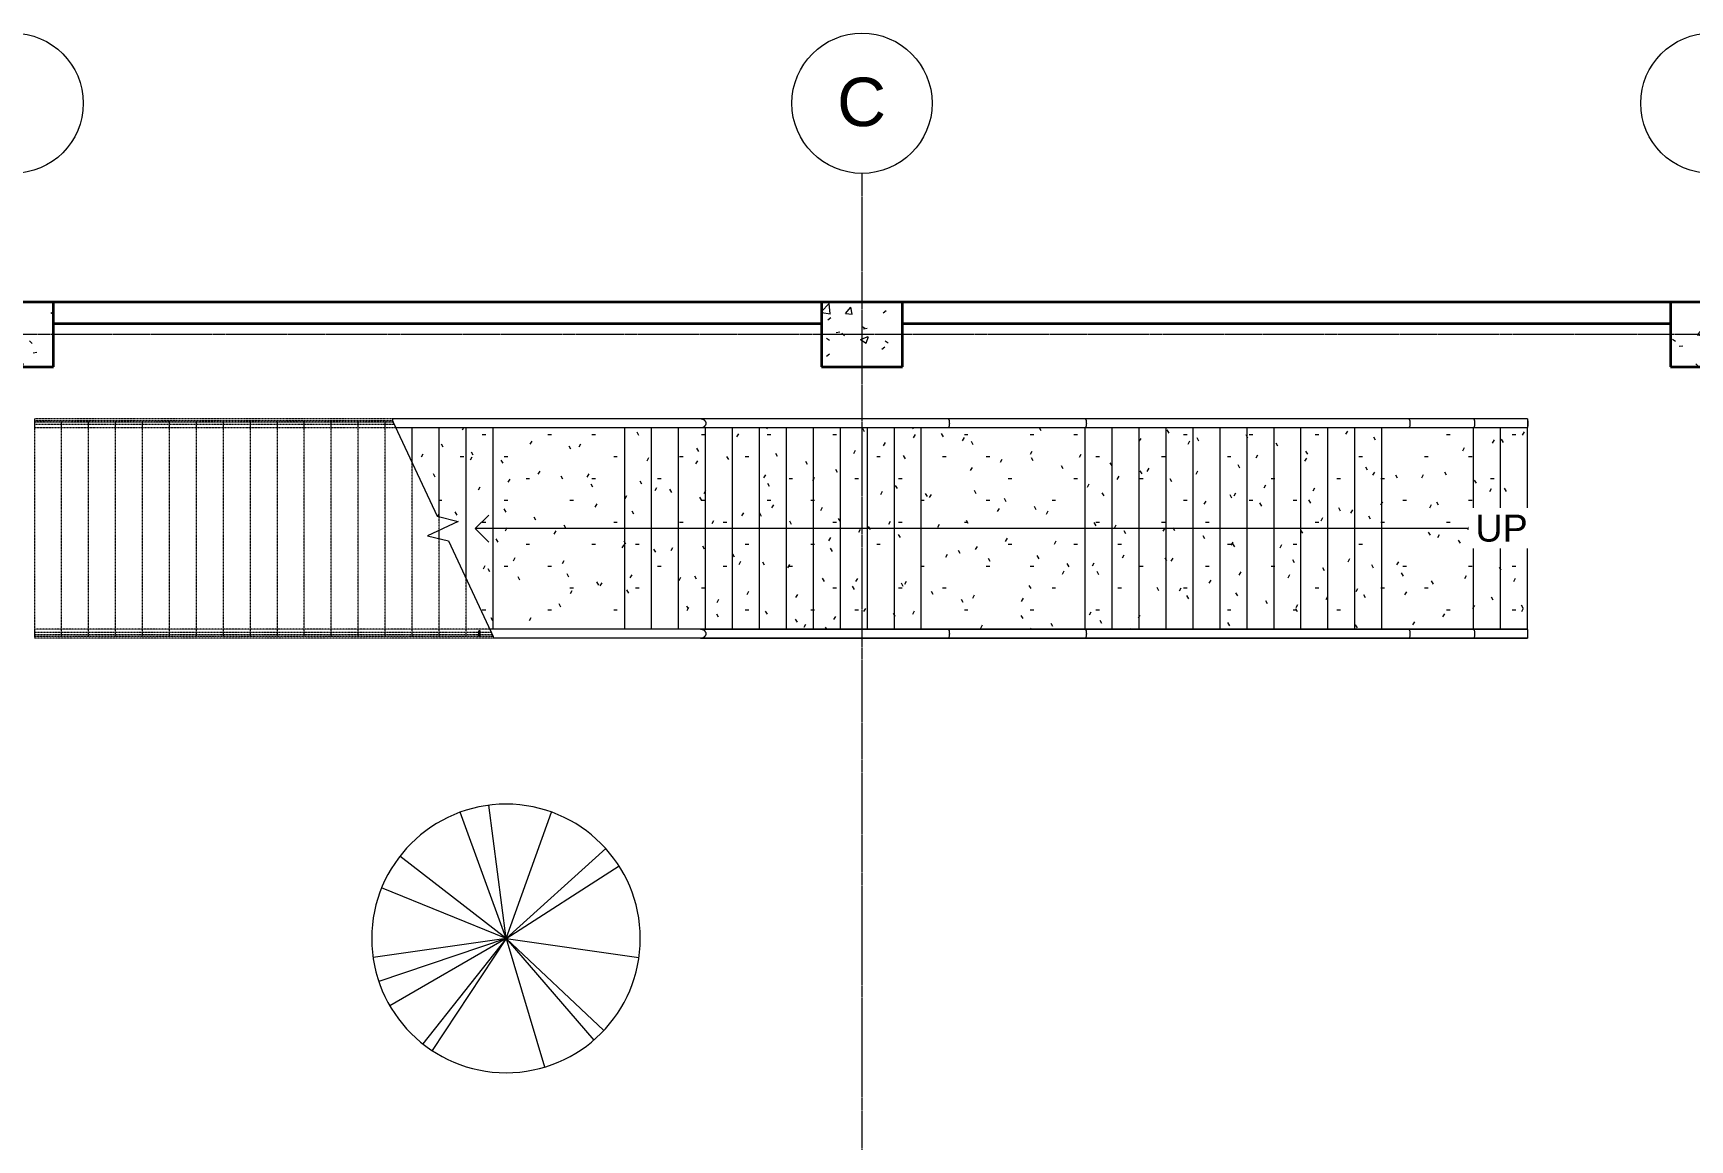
# Model space of a CAD drawing. Header units: millimetres. Extents: x -19238 to 17067, y -6268 to 16930.
# Drawn here: x -7007 to 8352, y 6669 to 16930 of the extents above; entities that cross this region are included whole.
import ezdxf

# ---------------------------------------------------------------- set-up
doc = ezdxf.new("R2010")
doc.units = ezdxf.units.MM
doc.linetypes.add('Grid Line', pattern=[22.225, 12.7, -3.175, 3.175, -3.175])
doc.linetypes.add('Overhead', pattern=[3.96875, 2.38125, -1.5875])
for name, color, linetype, lineweight in [('A-FLOR-HRAL', 11, 'Continuous', 9), ('A-FLOR-HRAL-MBND', 5, 'Overhead', 9), ('A-WALL', 113, 'Continuous', 9), ('L-PLNT', 71, 'Continuous', 9), ('S-COLS', 52, 'Continuous', 9), ('S-GRID', 1, 'Continuous', 9), ('S-GRID-IDEN', 1, 'Continuous', 9), ('S-STRS', 31, 'Continuous', 9), ('S-STRS-ANNO', 31, 'Continuous', 9), ('S-STRS-IDEN', 31, 'Continuous', 9), ('S-STRS-MBND', 31, 'Overhead', 9)]:
    doc.layers.add(name, color=color, linetype=linetype, lineweight=lineweight)
doc.styles.add('Arial', font='arial.ttf', dxfattribs={"height": 250})
doc.styles.add('Arial_1', font='arial.ttf', dxfattribs={"height": 450})
pattern_1 = [(0, (0, 0), (812.8, 203.2), [33.528, -576.072, 33.528, -576.072, -3251.2]), (0, (0, 0), (812.8, 203.2), [-1219.2, 33.528, -1185.672, 33.528, -576.072, -1422.4]), (0, (0, 0), (812.8, 203.2), [-3048, 33.528, -372.872, 33.528, -982.472]), (120, (304.8, 101.6), (-582.3764, 602.3054), [33.528, -576.072, 33.528, -576.072, -3251.2]), (120, (304.8, 101.6), (-582.3764, 602.3054), [-1219.2, 33.528, -1185.672, 33.528, -576.072, -1422.4]), (120, (304.8, 101.6), (-582.3764, 602.3054), [-3048, 33.528, -372.872, 33.528, -982.472]), (240, (406.4, 508), (-230.4236, -805.5054), [33.528, -576.072, 33.528, -576.072, -3251.2]), (240, (406.4, 508), (-230.4236, -805.5054), [-1219.2, 33.528, -1185.672, 33.528, -576.072, -1422.4]), (240, (406.4, 508), (-230.4236, -805.5054), [-3048, 33.528, -372.872, 33.528, -982.472])]

# ---------------------------------------------------------------- blocks, each defined once
blk = doc.blocks.new('M_Concrete-Rectangular-Column - 600 x 750mm-V16-Level 2')
at = {"layer": 'S-COLS'}
h = blk.add_hatch(dxfattribs=at)
h.set_pattern_fill('FP_17', color=256, style=0, pattern_type=2)
h.set_pattern_definition([(320, (-14137.4, 8547.1), (-63.756, -728.737), [76.2, -838.2]), (265, (-14137.4, 8547.1), (764.228, 140.97), [60.96, -670.56]), (10.451, (-14142.7, 8486.4), (700.467, -587.77), [64.76, -712.36]), (316.184, (-13934.2, 8547.1), (-168.17, -1084.316), [114.3, -1257.3]), (6.636, (-13948.2, 8456.8), (989.71, -949.61), [97.14, -1068.54]), (261.184, (-13934.2, 8547.1), (989.7, -949.62), [91.44, -1005.84]), (291, (-13985, 8445.5), (-409.06, -606.458), [76.2, -838.2]), (236, (-13985, 8445.5), (736.753, -247.21), [60.96, -670.56]), (341.451, (-14019.06, 8395), (327.685, -853.668), [64.76, -712.36]), (307.5, (-14137.37, 8547.13), (338.22, -12.3547), [33.528, -628.904, 33.528, -647.192, -673.1]), (307.5, (-14137.37, 8547.13), (338.22, -12.3547), [-1343.152, 33.528, -639.572]), (277.5, (-14137.37, 8547.13), (400.722, -267.279), [33.528, -354.584, 33.528, -870.204]), (277.5, (-14137.37, 8547.13), (400.722, -267.279), [-421.64, -613.664, 33.528, -223.012]), (237.5, (-14137.37, 8773.7), (-22.9153, -542.3633), [33.528, -220.472, 33.528, -1810.512]), (237.5, (-14137.37, 8773.7), (-22.9153, -542.3633), [-287.528, -758.952, 33.528, -1018.032]), (227.5, (-14137.37, 8875.3), (101.707, -592.517), [33.528, -296.672, 33.528, -1239.52]), (227.5, (-14137.37, 8875.3), (101.707, -592.517), [-363.728, -492.76, 33.528, -713.232])])
h.paths.add_polyline_path([(-300, 375), (-300, -375), (300, -375), (300, 375), (88, 375)], flags=0)
at = {"layer": 'S-COLS', "lineweight": 35}
for p, q in [((300, 375), (-300, 375)), ((-300, 375), (-300, -375)), ((300, -375), (300, 375)), ((-300, -375), (300, -375))]:
    blk.add_line(p, q, dxfattribs=at)
blk = doc.blocks.new('M_Concrete-Rectangular-Column - 600 x 750mm-V17-Level 2')
at = {"layer": 'S-COLS'}
h = blk.add_hatch(dxfattribs=at)
h.set_pattern_fill('FP_18', color=256, style=0, pattern_type=2)
h.set_pattern_definition([(320, (-14137.4, 677.1), (-63.756, -728.737), [76.2, -838.2]), (265, (-14137.4, 677.1), (764.228, 140.97), [60.96, -670.56]), (10.451, (-14142.7, 616.4), (700.467, -587.77), [64.76, -712.36]), (316.184, (-13934.2, 677.1), (-168.17, -1084.316), [114.3, -1257.3]), (6.636, (-13948.2, 586.8), (989.71, -949.61), [97.14, -1068.54]), (261.184, (-13934.2, 677.1), (989.7, -949.62), [91.44, -1005.84]), (291, (-13985, 575.5), (-409.06, -606.458), [76.2, -838.2]), (236, (-13985, 575.5), (736.753, -247.21), [60.96, -670.56]), (341.451, (-14019.06, 525), (327.685, -853.668), [64.76, -712.36]), (307.5, (-14137.37, 677.13), (338.22, -12.3547), [33.528, -628.904, 33.528, -647.192, -673.1]), (307.5, (-14137.37, 677.13), (338.22, -12.3547), [-1343.152, 33.528, -639.572]), (277.5, (-14137.37, 677.13), (400.722, -267.279), [33.528, -354.584, 33.528, -613.664, -256.54]), (277.5, (-14137.37, 677.13), (400.722, -267.279), [-1035.304, 33.528, -223.012]), (237.5, (-14137.37, 903.7), (-22.9153, -542.3633), [33.528, -220.472, 33.528, -1810.512]), (237.5, (-14137.37, 903.7), (-22.9153, -542.3633), [-287.528, -758.952, 33.528, -1018.032]), (227.5, (-14137.37, 1005.3), (101.707, -592.517), [33.528, -296.672, 33.528, -1239.52]), (227.5, (-14137.37, 1005.3), (101.707, -592.517), [-363.728, -492.76, 33.528, -713.232])])
h.paths.add_polyline_path([(-300, 375), (-300, -375), (300, -375), (300, 375), (88, 375)], flags=0)
at = {"layer": 'S-COLS', "lineweight": 35}
for p, q in [((300, 375), (-300, 375)), ((-300, 375), (-300, -375)), ((300, -375), (300, 375)), ((-300, -375), (300, -375))]:
    blk.add_line(p, q, dxfattribs=at)
blk = doc.blocks.new('M_Concrete-Rectangular-Column - 600 x 750mm-V18-Level 2')
at = {"layer": 'S-COLS'}
h = blk.add_hatch(dxfattribs=at)
h.set_pattern_fill('FP_19', color=256, style=0, pattern_type=2)
h.set_pattern_definition([(320, (-14137.4, -7192.9), (-63.756, -728.737), [76.2, -838.2]), (265, (-14137.4, -7192.9), (764.228, 140.97), [60.96, -670.56]), (10.451, (-14142.7, -7253.6), (700.467, -587.77), [64.76, -712.36]), (316.184, (-13934.2, -7192.9), (-168.17, -1084.316), [114.3, -1257.3]), (6.636, (-13948.2, -7283.2), (989.71, -949.61), [97.14, -1068.54]), (261.184, (-13934.2, -7192.9), (989.7, -949.62), [91.44, -1005.84]), (291, (-13985, -7294.5), (-409.06, -606.458), [76.2, -838.2]), (236, (-13985, -7294.5), (736.753, -247.21), [60.96, -670.56]), (341.451, (-14019.06, -7345), (327.685, -853.668), [64.76, -712.36]), (307.5, (-14137.37, -7192.87), (338.22, -12.3547), [33.528, -628.904, 33.528, -1320.292]), (307.5, (-14137.37, -7192.87), (338.22, -12.3547), [-695.96, -647.192, 33.528, -639.572]), (277.5, (-14137.37, -7192.87), (400.722, -267.279), [33.528, -354.584, 33.528, -870.204]), (277.5, (-14137.37, -7192.87), (400.722, -267.279), [-421.64, -613.664, 33.528, -223.012]), (237.5, (-14137.37, -6966.3), (-22.9153, -542.3633), [33.528, -220.472, 33.528, -1810.512]), (237.5, (-14137.37, -6966.3), (-22.9153, -542.3633), [-287.528, -758.952, 33.528, -1018.032]), (227.5, (-14137.37, -6864.7), (101.707, -592.517), [33.528, -296.672, 33.528, -1239.52]), (227.5, (-14137.37, -6864.7), (101.707, -592.517), [-363.728, -492.76, 33.528, -713.232])])
h.paths.add_polyline_path([(-300, 375), (-300, -375), (300, -375), (300, 375)], flags=0)
at = {"layer": 'S-COLS', "lineweight": 35}
for p, q in [((300, 375), (-300, 375)), ((-300, 375), (-300, -375)), ((300, -375), (300, 375)), ((-300, -375), (300, -375))]:
    blk.add_line(p, q, dxfattribs=at)
blk = doc.blocks.new('Railing - 50 x 12mm-390091-Level 2')
at = {"layer": 'A-FLOR-HRAL'}
for p, q in [((-25, 2), (-25, 6)), ((-25, 6), (25, 6)), ((25, 6), (25, 2))]:
    blk.add_line(p, q, dxfattribs=at)
blk = doc.blocks.new('Railing - 50 x 12mm-390119-Level 2')
at = {"layer": 'A-FLOR-HRAL'}
for p, q in [((-25, -6), (-25, 6)), ((-25, 6), (25, 6)), ((25, 6), (25, -6)), ((-25, -6), (25, -6))]:
    blk.add_line(p, q, dxfattribs=at)
blk = doc.blocks.new('Railing - Railing-389395-Level 2')
at = {"layer": 'A-FLOR-HRAL-MBND'}
for p, q in [((-6993, 11353), (-6993, 11373)), ((-2874, 11373), (-6993, 11373)), ((-6993, 11353), (-6993, 11373)), ((-2874, 11373), (-6993, 11373)), ((-2762, 11373), (-2862, 11373)), ((-2762, 11373), (-2862, 11373)), ((-2874, 11353), (-6993, 11353)), ((-2874, 11353), (-6993, 11353)), ((-2755, 11353), (-2862, 11353)), ((-2755, 11353), (-2862, 11353))]:
    blk.add_line(p, q, dxfattribs=at)
at = {"extrusion": (0, 0, -1), "zscale": -1, "rotation": 90}
for name, p in [('Railing - 50 x 12mm-390119-Level 2', (2868, 11363)), ('Railing - 50 x 12mm-390091-Level 2', (-6845, 11363))]:
    blk.add_blockref(name, p, dxfattribs=at)
blk = doc.blocks.new('Top Rail Type - Top Rail_Internal_-389433-Level 2')
at = {"layer": 'A-FLOR-HRAL'}
for p, q in [((1227, 11402), (-820, 11402)), ((1477, 11402), (1227, 11402)), ((2747, 11402), (1477, 11402)), ((5497, 11402), (2747, 11402)), ((5747, 11402), (5497, 11402)), ((6347, 11402), (5747, 11402)), ((6847, 11402), (6347, 11402)), ((-820, 11322), (1227, 11322)), ((1227, 11322), (1477, 11322)), ((1477, 11322), (2747, 11322)), ((2747, 11322), (5497, 11322)), ((5497, 11322), (5747, 11322)), ((5747, 11322), (6347, 11322)), ((6347, 11322), (6847, 11322))]:
    blk.add_line(p, q, dxfattribs=at)
for points, knots in [([(-768, 11362), (-768, 11364), (-768, 11367), (-770, 11372), (-771, 11376), (-773, 11379), (-774, 11382), (-776, 11384), (-778, 11385), (-780, 11387), (-782, 11390), (-785, 11392), (-788, 11394), (-791, 11396), (-796, 11398), (-801, 11399), (-808, 11401), (-815, 11402), (-820, 11402)], [0, 0, 0, 0, 0.071429, 0.142857, 0.214286, 0.25, 0.285714, 0.321429, 0.357143, 0.392857, 0.428571, 0.5, 0.535714, 0.571429, 0.678571, 0.732143, 0.785714, 1, 1, 1, 1]), ([(1477, 11402), (1478, 11402), (1479, 11401), (1481, 11399), (1483, 11394), (1485, 11386), (1486, 11376), (1487, 11367), (1487, 11362)], [0, 0, 0, 0, 0.142857, 0.285714, 0.428571, 0.571429, 0.785714, 1, 1, 1, 1]), ([(2747, 11402), (2748, 11402), (2749, 11401), (2751, 11399), (2753, 11394), (2755, 11386), (2756, 11376), (2757, 11367), (2757, 11362)], [0, 0, 0, 0, 0.142857, 0.285714, 0.428571, 0.571429, 0.785714, 1, 1, 1, 1]), ([(5747, 11402), (5748, 11402), (5749, 11401), (5751, 11399), (5753, 11394), (5755, 11386), (5756, 11376), (5757, 11367), (5757, 11362)], [0, 0, 0, 0, 0.142857, 0.285714, 0.428571, 0.571429, 0.785714, 1, 1, 1, 1]), ([(6347, 11402), (6348, 11402), (6349, 11401), (6351, 11399), (6353, 11394), (6355, 11386), (6356, 11376), (6357, 11367), (6357, 11362)], [0, 0, 0, 0, 0.142857, 0.285714, 0.428571, 0.571429, 0.785714, 1, 1, 1, 1]), ([(6847, 11402), (6847, 11402), (6847, 11401), (6847, 11399), (6847, 11394), (6847, 11386), (6847, 11378), (6847, 11369), (6847, 11364), (6847, 11362)], [0, 0, 0, 0, 0.142857, 0.285714, 0.428571, 0.571429, 0.785714, 0.892857, 1, 1, 1, 1]), ([(-820, 11322), (-816, 11322), (-808, 11323), (-799, 11325), (-793, 11328), (-791, 11329), (-788, 11330), (-786, 11332), (-783, 11334), (-781, 11336), (-779, 11338), (-777, 11340), (-775, 11342), (-772, 11346), (-771, 11349), (-769, 11353), (-768, 11357), (-768, 11360), (-768, 11362)], [0, 0, 0, 0, 0.166667, 0.333333, 0.375, 0.416667, 0.458333, 0.5, 0.541667, 0.583333, 0.625, 0.666667, 0.708333, 0.75, 0.833333, 0.875, 0.916667, 1, 1, 1, 1]), ([(1487, 11362), (1487, 11356), (1486, 11344), (1484, 11333), (1482, 11328), (1481, 11326), (1480, 11323), (1478, 11322), (1477, 11322)], [0, 0, 0, 0, 0.285714, 0.571429, 0.678571, 0.732143, 0.785714, 1, 1, 1, 1]), ([(2757, 11362), (2757, 11356), (2756, 11344), (2754, 11333), (2752, 11328), (2751, 11326), (2750, 11323), (2748, 11322), (2747, 11322)], [0, 0, 0, 0, 0.285714, 0.571429, 0.678571, 0.732143, 0.785714, 1, 1, 1, 1]), ([(5757, 11362), (5757, 11356), (5756, 11344), (5754, 11333), (5752, 11328), (5751, 11326), (5750, 11323), (5748, 11322), (5747, 11322)], [0, 0, 0, 0, 0.285714, 0.571429, 0.678571, 0.732143, 0.785714, 1, 1, 1, 1]), ([(6357, 11362), (6357, 11356), (6356, 11344), (6354, 11333), (6352, 11328), (6351, 11326), (6350, 11323), (6348, 11322), (6347, 11322)], [0, 0, 0, 0, 0.285714, 0.571429, 0.678571, 0.732143, 0.785714, 1, 1, 1, 1]), ([(6847, 11362), (6847, 11359), (6847, 11353), (6847, 11345), (6847, 11337), (6847, 11330), (6847, 11325), (6847, 11323), (6847, 11322), (6847, 11322)], [0, 0, 0, 0, 0.142857, 0.285714, 0.428571, 0.571429, 0.785714, 0.892857, 1, 1, 1, 1])]:
    blk.add_open_spline(points, degree=3, knots=knots, dxfattribs=at)
blk = doc.blocks.new('Top Rail Type - Top Rail_Internal_-V20-Level 2')
at = {"layer": 'A-FLOR-HRAL', "linetype": 'Overhead'}
for p, q in [((-6993, 11322), (-6993, 11403)), ((-2773, 11403), (-6993, 11403)), ((-2743, 11322), (-6993, 11322))]:
    blk.add_line(p, q, dxfattribs=at)
at = {"layer": 'A-FLOR-HRAL'}
for p, q in [((-2773, 11403), (-2743, 11337)), ((-2493, 11403), (-2773, 11403)), ((-1523, 11403), (-2493, 11403)), ((1477, 11403), (-1523, 11403)), ((2747, 11403), (1477, 11403)), ((5747, 11403), (2747, 11403)), ((6347, 11403), (5747, 11403)), ((6847, 11403), (6347, 11403)), ((6847, 11401), (6847, 11403)), ((-2743, 11337), (-2743, 11322)), ((-2493, 11322), (-2743, 11322)), ((-1523, 11322), (-2493, 11322)), ((1477, 11322), (-1523, 11322)), ((2747, 11322), (1477, 11322)), ((5747, 11322), (2747, 11322)), ((6347, 11322), (5747, 11322)), ((6847, 11322), (6347, 11322))]:
    blk.add_line(p, q, dxfattribs=at)
blk = doc.blocks.new('Railing - Railing-389741-Level 2')
at = {"layer": 'A-FLOR-HRAL'}
for p, q in [((-3668, 13322), (-3659, 13302)), ((-3668, 13322), (-3659, 13302)), ((-3664, 13322), (-3668, 13322)), ((-3656, 13302), (-3659, 13302))]:
    blk.add_line(p, q, dxfattribs=at)
at = {"layer": 'A-FLOR-HRAL-MBND'}
for p, q in [((-6993, 13302), (-6993, 13322)), ((-3668, 13322), (-6993, 13322)), ((-6993, 13302), (-6993, 13322)), ((-3668, 13322), (-6993, 13322)), ((-3659, 13302), (-6993, 13302)), ((-3659, 13302), (-6993, 13302))]:
    blk.add_line(p, q, dxfattribs=at)
at = {"rotation": 270.0000000000002}
blk.add_blockref('Railing - 50 x 12mm-390091-Level 2', (6845, 13312), dxfattribs=at)
blk = doc.blocks.new('Top Rail Type - Top Rail_Internal_-389752-Level 2')
at = {"layer": 'A-FLOR-HRAL'}
for p, q in [((1227, 13353), (-820, 13353)), ((-820, 13273), (1227, 13273)), ((1477, 13353), (1227, 13353)), ((1227, 13273), (1477, 13273)), ((2747, 13353), (1477, 13353)), ((1477, 13273), (2747, 13273)), ((5497, 13353), (2747, 13353)), ((2747, 13273), (5497, 13273)), ((5747, 13353), (5497, 13353)), ((5497, 13273), (5747, 13273)), ((6347, 13353), (5747, 13353)), ((5747, 13273), (6347, 13273)), ((6847, 13353), (6347, 13353)), ((6347, 13273), (6847, 13273))]:
    blk.add_line(p, q, dxfattribs=at)
for points, knots in [([(-768, 13313), (-768, 13314), (-768, 13318), (-770, 13323), (-771, 13327), (-773, 13330), (-774, 13332), (-776, 13334), (-778, 13336), (-780, 13338), (-782, 13340), (-785, 13342), (-788, 13344), (-791, 13346), (-796, 13348), (-801, 13350), (-808, 13352), (-815, 13353), (-820, 13353)], [0, 0, 0, 0, 0.071429, 0.142857, 0.214286, 0.25, 0.285714, 0.321429, 0.357143, 0.392857, 0.428571, 0.5, 0.535714, 0.571429, 0.678571, 0.732143, 0.785714, 1, 1, 1, 1]), ([(-820, 13273), (-816, 13273), (-808, 13273), (-799, 13276), (-793, 13278), (-791, 13279), (-788, 13281), (-786, 13283), (-783, 13284), (-781, 13286), (-779, 13288), (-777, 13290), (-775, 13293), (-772, 13296), (-771, 13300), (-769, 13304), (-768, 13307), (-768, 13310), (-768, 13313)], [0, 0, 0, 0, 0.166667, 0.333333, 0.375, 0.416667, 0.458333, 0.5, 0.541667, 0.583333, 0.625, 0.666667, 0.708333, 0.75, 0.833333, 0.875, 0.916667, 1, 1, 1, 1]), ([(1477, 13353), (1478, 13353), (1479, 13352), (1481, 13349), (1483, 13344), (1485, 13337), (1486, 13326), (1487, 13317), (1487, 13313)], [0, 0, 0, 0, 0.142857, 0.285714, 0.428571, 0.571429, 0.785714, 1, 1, 1, 1]), ([(1487, 13313), (1487, 13307), (1486, 13295), (1484, 13283), (1482, 13278), (1481, 13276), (1480, 13274), (1478, 13273), (1477, 13273)], [0, 0, 0, 0, 0.285714, 0.571429, 0.678571, 0.732143, 0.785714, 1, 1, 1, 1]), ([(2747, 13353), (2748, 13353), (2749, 13352), (2751, 13349), (2753, 13344), (2755, 13337), (2756, 13326), (2757, 13317), (2757, 13313)], [0, 0, 0, 0, 0.142857, 0.285714, 0.428571, 0.571429, 0.785714, 1, 1, 1, 1]), ([(2757, 13313), (2757, 13307), (2756, 13295), (2754, 13283), (2752, 13278), (2751, 13276), (2750, 13274), (2748, 13273), (2747, 13273)], [0, 0, 0, 0, 0.285714, 0.571429, 0.678571, 0.732143, 0.785714, 1, 1, 1, 1]), ([(5747, 13353), (5748, 13353), (5749, 13352), (5751, 13349), (5753, 13344), (5755, 13337), (5756, 13326), (5757, 13317), (5757, 13313)], [0, 0, 0, 0, 0.142857, 0.285714, 0.428571, 0.571429, 0.785714, 1, 1, 1, 1]), ([(5757, 13313), (5757, 13307), (5756, 13295), (5754, 13283), (5752, 13278), (5751, 13276), (5750, 13274), (5748, 13273), (5747, 13273)], [0, 0, 0, 0, 0.285714, 0.571429, 0.678571, 0.732143, 0.785714, 1, 1, 1, 1]), ([(6347, 13353), (6348, 13353), (6349, 13352), (6351, 13349), (6353, 13344), (6355, 13337), (6356, 13326), (6357, 13317), (6357, 13313)], [0, 0, 0, 0, 0.142857, 0.285714, 0.428571, 0.571429, 0.785714, 1, 1, 1, 1]), ([(6357, 13313), (6357, 13307), (6356, 13295), (6354, 13283), (6352, 13278), (6351, 13276), (6350, 13274), (6348, 13273), (6347, 13273)], [0, 0, 0, 0, 0.285714, 0.571429, 0.678571, 0.732143, 0.785714, 1, 1, 1, 1]), ([(6847, 13353), (6847, 13353), (6847, 13352), (6847, 13349), (6847, 13344), (6847, 13337), (6847, 13328), (6847, 13319), (6847, 13315), (6847, 13313)], [0, 0, 0, 0, 0.142857, 0.285714, 0.428571, 0.571429, 0.785714, 0.892857, 1, 1, 1, 1]), ([(6847, 13313), (6847, 13310), (6847, 13304), (6847, 13295), (6847, 13287), (6847, 13280), (6847, 13275), (6847, 13273), (6847, 13273), (6847, 13273)], [0, 0, 0, 0, 0.142857, 0.285714, 0.428571, 0.571429, 0.785714, 0.892857, 1, 1, 1, 1])]:
    blk.add_open_spline(points, degree=3, knots=knots, dxfattribs=at)
blk = doc.blocks.new('Top Rail Type - Top Rail_Internal_-V21-Level 2')
at = {"layer": 'A-FLOR-HRAL', "linetype": 'Overhead'}
for p, q in [((-6993, 13272), (-6993, 13353)), ((-3675, 13353), (-6993, 13353)), ((-3645, 13272), (-6993, 13272))]:
    blk.add_line(p, q, dxfattribs=at)
at = {"layer": 'A-FLOR-HRAL'}
for p, q in [((-3675, 13353), (-3675, 13337)), ((-2493, 13353), (-3675, 13353)), ((-3675, 13337), (-3645, 13272)), ((-2493, 13272), (-3645, 13272)), ((-1523, 13353), (-2493, 13353)), ((-1523, 13272), (-2493, 13272)), ((1477, 13353), (-1523, 13353)), ((1477, 13272), (-1523, 13272)), ((2747, 13353), (1477, 13353)), ((2747, 13272), (1477, 13272)), ((5747, 13353), (2747, 13353)), ((5747, 13272), (2747, 13272)), ((6347, 13353), (5747, 13353)), ((6347, 13272), (5747, 13272)), ((6847, 13353), (6347, 13353)), ((6847, 13272), (6347, 13272)), ((6847, 13352), (6847, 13353))]:
    blk.add_line(p, q, dxfattribs=at)
blk = doc.blocks.new('M_RPC Tree - Deciduous - Japanese Cherry - 4_5 Meters-130297-Level 2')
at = {"layer": 'L-PLNT'}
for q in [(-177, 1232), (-626, 1076), (-398, 1180), (468, 1154), (762, 985), (-976, 772), (-1040, 684), (1170, 424), (1235, 159), (-1192, -358), (-943, -813), (-853, -907), (-177, -1232), (672, -1048), (834, -925), (1172, -421)]:
    blk.add_line((0, 0), q, dxfattribs=at)
for start, end in [(360, 180), (180, 360)]:
    blk.add_arc((0, 0), 1245, start, end, dxfattribs=at)
blk = doc.blocks.new('Grid - M_Grid Head - Circle-45800-Level 2')
at = {"layer": 'S-GRID-IDEN'}
blk.add_circle((0, 0), 6.5, dxfattribs=at)

msp = doc.modelspace()

# ---------------------------------------------------------------- hatches: boundary and pattern name
at = {"layer": 'S-STRS'}
h = msp.add_hatch(dxfattribs=at)
h.set_pattern_fill('FP_21', color=256, style=0, pattern_type=2)
h.set_pattern_definition(pattern_1)
h.paths.add_polyline_path([(-3243, 12245), (-3243, 12322), (-3351, 12271)], flags=0)
h.paths.add_polyline_path([(-3243, 12446), (-3243, 13272), (-3493, 13272), (-3493, 12946), (-3262, 12451)], flags=0)
h = msp.add_hatch(dxfattribs=at)
h.set_pattern_fill('FP_22', color=256, style=0, pattern_type=2)
h.set_pattern_definition(pattern_1)
h.paths.add_polyline_path([(-2993, 11873), (-2993, 13272), (-3243, 13272), (-3243, 12446), (-3068, 12403), (-3243, 12322), (-3243, 12245), (-3156, 12224)], flags=0)
h = msp.add_hatch(dxfattribs=at)
h.set_pattern_fill('FP_21', color=256, style=0, pattern_type=2)
h.set_pattern_definition(pattern_1)
h.paths.add_polyline_path([(-2773, 11403), (-2743, 11403), (-2743, 13272), (-2993, 13272), (-2993, 11873)], flags=0)
h = msp.add_hatch(dxfattribs=at)
h.set_pattern_fill('FP_21', color=256, style=0, pattern_type=2)
h.set_pattern_definition(pattern_1)
h.paths.add_polyline_path([(-2743, 11403), (-1523, 11403), (-1523, 13272), (-2743, 13272), (-2743, 12719)], flags=0)
h = msp.add_hatch(dxfattribs=at)
h.set_pattern_fill('FP_22', color=256, style=0, pattern_type=2)
h.set_pattern_definition(pattern_1)
h.paths.add_polyline_path([(-1523, 11403), (-1273, 11403), (-1273, 13272), (-1523, 13272), (-1523, 12719)], flags=0)
h = msp.add_hatch(dxfattribs=at)
h.set_pattern_fill('FP_21', color=256, style=0, pattern_type=2)
h.set_pattern_definition(pattern_1)
h.paths.add_polyline_path([(-1023, 11403), (-1023, 13272), (-1273, 13272), (-1273, 11403)], flags=0)
h = msp.add_hatch(dxfattribs=at)
h.set_pattern_fill('FP_21', color=256, style=0, pattern_type=2)
h.set_pattern_definition(pattern_1)
h.paths.add_polyline_path([(-773, 11403), (-773, 13272), (-1023, 13272), (-1023, 11403), (-824, 11403)], flags=0)
h = msp.add_hatch(dxfattribs=at)
h.set_pattern_fill('FP_21', color=256, style=0, pattern_type=2)
h.set_pattern_definition(pattern_1)
h.paths.add_polyline_path([(-523, 11403), (-523, 13272), (-773, 13272), (-773, 11403), (-523, 11403)], flags=0)
h = msp.add_hatch(dxfattribs=at)
h.set_pattern_fill('FP_21', color=256, style=0, pattern_type=2)
h.set_pattern_definition(pattern_1)
h.paths.add_polyline_path([(-523, 11403), (-273, 11403), (-273, 13272), (-523, 13272), (-523, 11589)], flags=0)
h = msp.add_hatch(dxfattribs=at)
h.set_pattern_fill('FP_21', color=256, style=0, pattern_type=2)
h.set_pattern_definition(pattern_1)
h.paths.add_polyline_path([(-222, 11403), (-23, 11403), (-23, 13272), (-273, 13272), (-273, 11403)], flags=0)
h = msp.add_hatch(dxfattribs=at)
h.set_pattern_fill('FP_22', color=256, style=0, pattern_type=2)
h.set_pattern_definition(pattern_1)
h.paths.add_polyline_path([(227, 11403), (227, 13272), (-23, 13272), (-23, 11403), (78, 11403)], flags=0)
h = msp.add_hatch(dxfattribs=at)
h.set_pattern_fill('FP_22', color=256, style=0, pattern_type=2)
h.set_pattern_definition(pattern_1)
h.paths.add_polyline_path([(379, 11403), (477, 11403), (477, 13272), (227, 13272), (227, 11403)], flags=0)
h = msp.add_hatch(dxfattribs=at)
h.set_pattern_fill('FP_21', color=256, style=0, pattern_type=2)
h.set_pattern_definition(pattern_1)
h.paths.add_polyline_path([(727, 11403), (727, 13272), (477, 13272), (477, 11403), (680, 11403)], flags=0)
h = msp.add_hatch(dxfattribs=at)
h.set_pattern_fill('FP_21', color=256, style=0, pattern_type=2)
h.set_pattern_definition(pattern_1)
h.paths.add_polyline_path([(727, 11403), (977, 11403), (977, 13272), (727, 13272), (727, 11589)], flags=0)
h = msp.add_hatch(dxfattribs=at)
h.set_pattern_fill('FP_21', color=256, style=0, pattern_type=2)
h.set_pattern_definition(pattern_1)
h.paths.add_polyline_path([(980, 11403), (1227, 11403), (1227, 13272), (977, 13272), (977, 11403)], flags=0)
h = msp.add_hatch(dxfattribs=at)
h.set_pattern_fill('FP_21', color=256, style=0, pattern_type=2)
h.set_pattern_definition(pattern_1)
h.paths.add_polyline_path([(1281, 11403), (2747, 11403), (2747, 13272), (1227, 13272), (1227, 11403)], flags=0)
h = msp.add_hatch(dxfattribs=at)
h.set_pattern_fill('FP_22', color=256, style=0, pattern_type=2)
h.set_pattern_definition(pattern_1)
h.paths.add_polyline_path([(2784, 11403), (2997, 11403), (2997, 13272), (2747, 13272), (2747, 11403)], flags=0)
h = msp.add_hatch(dxfattribs=at)
h.set_pattern_fill('FP_21', color=256, style=0, pattern_type=2)
h.set_pattern_definition(pattern_1)
h.paths.add_polyline_path([(3247, 11403), (3247, 13272), (2997, 13272), (2997, 11403), (3085, 11403)], flags=0)
h = msp.add_hatch(dxfattribs=at)
h.set_pattern_fill('FP_21', color=256, style=0, pattern_type=2)
h.set_pattern_definition(pattern_1)
h.paths.add_polyline_path([(3385, 11403), (3497, 11403), (3497, 13272), (3247, 13272), (3247, 11403)], flags=0)
h = msp.add_hatch(dxfattribs=at)
h.set_pattern_fill('FP_21', color=256, style=0, pattern_type=2)
h.set_pattern_definition(pattern_1)
h.paths.add_polyline_path([(3747, 11403), (3747, 13272), (3497, 13272), (3497, 11403), (3686, 11403)], flags=0)
h = msp.add_hatch(dxfattribs=at)
h.set_pattern_fill('FP_21', color=256, style=0, pattern_type=2)
h.set_pattern_definition(pattern_1)
h.paths.add_polyline_path([(3997, 11403), (3997, 13272), (3747, 13272), (3747, 11403), (3987, 11403)], flags=0)
h = msp.add_hatch(dxfattribs=at)
h.set_pattern_fill('FP_21', color=256, style=0, pattern_type=2)
h.set_pattern_definition(pattern_1)
h.paths.add_polyline_path([(3997, 11403), (4247, 11403), (4247, 13272), (3997, 13272), (3997, 11589)], flags=0)
h = msp.add_hatch(dxfattribs=at)
h.set_pattern_fill('FP_22', color=256, style=0, pattern_type=2)
h.set_pattern_definition(pattern_1)
h.paths.add_polyline_path([(4497, 11403), (4497, 13272), (4247, 13272), (4247, 11403), (4287, 11403)], flags=0)
h = msp.add_hatch(dxfattribs=at)
h.set_pattern_fill('FP_22', color=256, style=0, pattern_type=2)
h.set_pattern_definition(pattern_1)
h.paths.add_polyline_path([(4588, 11403), (4747, 11403), (4747, 13272), (4497, 13272), (4497, 11403)], flags=0)
h = msp.add_hatch(dxfattribs=at)
h.set_pattern_fill('FP_21', color=256, style=0, pattern_type=2)
h.set_pattern_definition(pattern_1)
h.paths.add_polyline_path([(4997, 11403), (4997, 13272), (4747, 13272), (4747, 11403), (4889, 11403)], flags=0)
h = msp.add_hatch(dxfattribs=at)
h.set_pattern_fill('FP_21', color=256, style=0, pattern_type=2)
h.set_pattern_definition(pattern_1)
h.paths.add_polyline_path([(5189, 11403), (5247, 11403), (5247, 13272), (4997, 13272), (4997, 11403)], flags=0)
h = msp.add_hatch(dxfattribs=at)
h.set_pattern_fill('FP_21', color=256, style=0, pattern_type=2)
h.set_pattern_definition(pattern_1)
h.paths.add_polyline_path([(5497, 11403), (5497, 13272), (5247, 13272), (5247, 11403), (5490, 11403)], flags=0)
h = msp.add_hatch(dxfattribs=at)
h.set_pattern_fill('FP_21', color=256, style=0, pattern_type=2)
h.set_pattern_definition(pattern_1)
h.paths.add_polyline_path([(5497, 11403), (6347, 11403), (6347, 13272), (5497, 13272), (5497, 11589)], flags=0)
h = msp.add_hatch(dxfattribs=at)
h.set_pattern_fill('FP_23', color=256, style=0, pattern_type=2)
h.set_pattern_definition(pattern_1)
h.paths.add_polyline_path([(6597, 11403), (6597, 13272), (6347, 13272), (6347, 11403), (6392, 11403)], flags=0)
h = msp.add_hatch(dxfattribs=at)
h.set_pattern_fill('FP_21', color=256, style=0, pattern_type=2)
h.set_pattern_definition(pattern_1)
h.paths.add_polyline_path([(6847, 11403), (6847, 13272), (6597, 13272), (6597, 11403), (6692, 11403)], flags=0)

# ---------------------------------------------------------------- linework, layer by layer
at = {"layer": 'A-WALL', "lineweight": 35}
for p, q in [((302, 14437), (-6818, 14437)), ((8172, 14437), (1052, 14437)), ((-6818, 14237), (302, 14237)), ((1052, 14237), (8172, 14237))]:
    msp.add_line(p, q, dxfattribs=at)
at = {"layer": 'S-GRID', "linetype": 'Grid Line'}
for p, q in [((677, 15630), (677, -6268)), ((16679, 14137), (-17938, 14137))]:
    msp.add_line(p, q, dxfattribs=at)
at = {"layer": 'S-STRS'}
for p, q in [((-3670, 13337), (-3675, 13337)), ((-3493, 12946), (-3493, 13272)), ((-3243, 12446), (-3243, 13272)), ((-2993, 11873), (-2993, 13272)), ((-2743, 11403), (-2743, 13272)), ((-1523, 11403), (-1523, 13272)), ((-1273, 11403), (-1273, 13272)), ((-1023, 11403), (-1023, 13272)), ((-773, 11403), (-773, 13272)), ((-523, 11403), (-523, 13272)), ((-273, 11403), (-273, 13272)), ((-23, 11403), (-23, 13272)), ((227, 11403), (227, 13272)), ((477, 11403), (477, 13272)), ((727, 11403), (727, 13272)), ((977, 11403), (977, 13272)), ((1227, 11403), (1227, 13272)), ((2747, 11403), (2747, 13272)), ((2997, 11403), (2997, 13272)), ((3247, 11403), (3247, 13272)), ((3497, 11403), (3497, 13272)), ((3747, 11403), (3747, 13272)), ((3997, 11403), (3997, 13272)), ((4247, 11403), (4247, 13272)), ((4497, 11403), (4497, 13272)), ((4747, 11403), (4747, 13272)), ((4997, 11403), (4997, 13272)), ((5247, 11403), (5247, 13272)), ((5497, 11403), (5497, 13272)), ((6347, 11403), (6347, 13272)), ((6597, 11403), (6597, 13272)), ((6847, 11403), (6847, 13272)), ((-3243, 12245), (-3243, 12322))]:
    msp.add_line(p, q, dxfattribs=at)
at = {"layer": 'S-STRS', "linetype": 'Overhead'}
for p, q in [((-3493, 12946), (-3493, 13272)), ((-3243, 12446), (-3243, 13272)), ((-2993, 11873), (-2993, 13272)), ((-2743, 11403), (-2743, 13272)), ((-1523, 11403), (-1523, 13272)), ((-1273, 11403), (-1273, 13272)), ((-1023, 11403), (-1023, 13272)), ((-773, 11403), (-773, 13272)), ((-523, 11403), (-523, 13272)), ((-273, 11403), (-273, 13272)), ((-23, 11403), (-23, 13272)), ((227, 11403), (227, 13272)), ((477, 11403), (477, 13272)), ((727, 11403), (727, 13272)), ((977, 11403), (977, 13272)), ((1227, 11403), (1227, 13272)), ((2747, 11403), (2747, 13272)), ((2997, 11403), (2997, 13272)), ((3247, 11403), (3247, 13272)), ((3497, 11403), (3497, 13272)), ((3747, 11403), (3747, 13272)), ((3997, 11403), (3997, 13272)), ((4247, 11403), (4247, 13272)), ((4497, 11403), (4497, 13272)), ((4747, 11403), (4747, 13272)), ((4997, 11403), (4997, 13272)), ((5247, 11403), (5247, 13272)), ((5497, 11403), (5497, 13272)), ((6347, 11403), (6347, 13272)), ((6597, 11403), (6597, 13272)), ((6847, 11403), (6847, 13272)), ((-3243, 12245), (-3243, 12322))]:
    msp.add_line(p, q, dxfattribs=at)
at = {"layer": 'S-STRS-ANNO'}
for p, q in [((-2909, 12337), (-2784, 12462)), ((-2743, 12337), (-2909, 12337)), ((-2909, 12337), (-2784, 12212)), ((-1523, 12337), (-2743, 12337)), ((-1273, 12337), (-1523, 12337)), ((-1023, 12337), (-1273, 12337)), ((-773, 12337), (-1023, 12337)), ((-523, 12337), (-773, 12337)), ((-273, 12337), (-523, 12337)), ((-23, 12337), (-273, 12337)), ((227, 12337), (-23, 12337)), ((477, 12337), (227, 12337)), ((727, 12337), (477, 12337)), ((977, 12337), (727, 12337)), ((1227, 12337), (977, 12337)), ((2747, 12337), (1227, 12337)), ((2997, 12337), (2747, 12337)), ((3247, 12337), (2997, 12337)), ((3497, 12337), (3247, 12337)), ((3747, 12337), (3497, 12337)), ((3997, 12337), (3747, 12337)), ((4247, 12337), (3997, 12337)), ((4497, 12337), (4247, 12337)), ((4747, 12337), (4497, 12337)), ((4997, 12337), (4747, 12337)), ((5247, 12337), (4997, 12337)), ((5497, 12337), (5247, 12337)), ((6347, 12337), (5497, 12337)), ((6597, 12337), (6347, 12337)), ((6847, 12337), (6597, 12337))]:
    msp.add_line(p, q, dxfattribs=at)
at = {"layer": 'S-STRS-MBND'}
for p, q in [((-6993, 11337), (-6993, 13337)), ((-3675, 13337), (-6993, 13337)), ((-6743, 11337), (-6743, 13337)), ((-6743, 11337), (-6743, 13337)), ((-6493, 11337), (-6493, 13337)), ((-6493, 11337), (-6493, 13337)), ((-6243, 11337), (-6243, 13337)), ((-6243, 11337), (-6243, 13337)), ((-5993, 11337), (-5993, 13337)), ((-5993, 11337), (-5993, 13337)), ((-5743, 11337), (-5743, 13337)), ((-5743, 11337), (-5743, 13337)), ((-5493, 11337), (-5493, 13337)), ((-5493, 11337), (-5493, 13337)), ((-5243, 11337), (-5243, 13337)), ((-5243, 11337), (-5243, 13337)), ((-4993, 11337), (-4993, 13337)), ((-4993, 11337), (-4993, 13337)), ((-4743, 11337), (-4743, 13337)), ((-4743, 11337), (-4743, 13337)), ((-4493, 11337), (-4493, 13337)), ((-4493, 11337), (-4493, 13337)), ((-4243, 11337), (-4243, 13337)), ((-4243, 11337), (-4243, 13337)), ((-3993, 11337), (-3993, 13337)), ((-3993, 11337), (-3993, 13337)), ((-3743, 11337), (-3743, 13337)), ((-3743, 11337), (-3743, 13337)), ((-3493, 11337), (-3493, 12946)), ((-3493, 11337), (-3493, 12946)), ((-3243, 12322), (-3243, 12446)), ((-3243, 12322), (-3243, 12446)), ((-3243, 11337), (-3243, 12245)), ((-3243, 11337), (-3243, 12245)), ((-2993, 11337), (-2993, 11873)), ((-2993, 11337), (-2993, 11873)), ((-2749, 11337), (-6993, 11337))]:
    msp.add_line(p, q, dxfattribs=at)
at = {"layer": 'S-STRS-MBND', "linetype": 'Continuous'}
for p, q in [((-3675, 13337), (-3262, 12451)), ((-3262, 12451), (-3068, 12403)), ((-3068, 12403), (-3351, 12271)), ((-3351, 12271), (-3156, 12224)), ((-3156, 12224), (-2743, 11337))]:
    msp.add_line(p, q, dxfattribs=at)

# ---------------------------------------------------------------- block references
at = {"layer": 'A-FLOR-HRAL'}
for name in ['Top Rail Type - Top Rail_Internal_-V21-Level 2', 'Railing - Railing-389741-Level 2', 'Top Rail Type - Top Rail_Internal_-389752-Level 2', 'Top Rail Type - Top Rail_Internal_-V20-Level 2', 'Railing - Railing-389395-Level 2', 'Top Rail Type - Top Rail_Internal_-389433-Level 2']:
    msp.add_blockref(name, (0, 0), dxfattribs=at)
at = {"layer": 'L-PLNT', "rotation": 90.0000000000001}
msp.add_blockref('M_RPC Tree - Deciduous - Japanese Cherry - 4_5 Meters-130297-Level 2', (-2623, 8537), dxfattribs=at)
at = {"layer": 'S-COLS', "rotation": 90.0000000000001}
for name, p in [('M_Concrete-Rectangular-Column - 600 x 750mm-V18-Level 2', (-7193, 14137)), ('M_Concrete-Rectangular-Column - 600 x 750mm-V17-Level 2', (677, 14137)), ('M_Concrete-Rectangular-Column - 600 x 750mm-V16-Level 2', (8547, 14137))]:
    msp.add_blockref(name, p, dxfattribs=at)
at = {"layer": 'S-GRID-IDEN', "xscale": 99.99999999999993, "yscale": 99.99999999999993, "zscale": 99.99999999999993, "rotation": 180}
for p in [(-7193, 16280), (677, 16280), (8547, 16280)]:
    msp.add_blockref('Grid - M_Grid Head - Circle-45800-Level 2', p, dxfattribs=at)

# ---------------------------------------------------------------- texts
at = {"layer": 'S-GRID-IDEN', "insert": (446, 16518), "char_height": 450, "width": 553.16, "attachment_point": 1, "style": 'Arial_1'}
msp.add_mtext('\\fArial|b0|i0|c136|p34|;C', dxfattribs=at)

# ---------------------------------------------------------------- next in the draw order: texts
at = {"layer": 'S-STRS-IDEN', "insert": (6364, 12466), "char_height": 250, "width": 579.19, "attachment_point": 1, "line_spacing_factor": 0.941778, "style": 'Arial', "bg_fill": 3, "box_fill_scale": 1.25, "bg_fill_color": 256, "bg_fill_true_color": 13158600, "bg_fill_transparency": 0}
msp.add_mtext('UP', dxfattribs=at)

doc.saveas('drawing.dxf')
